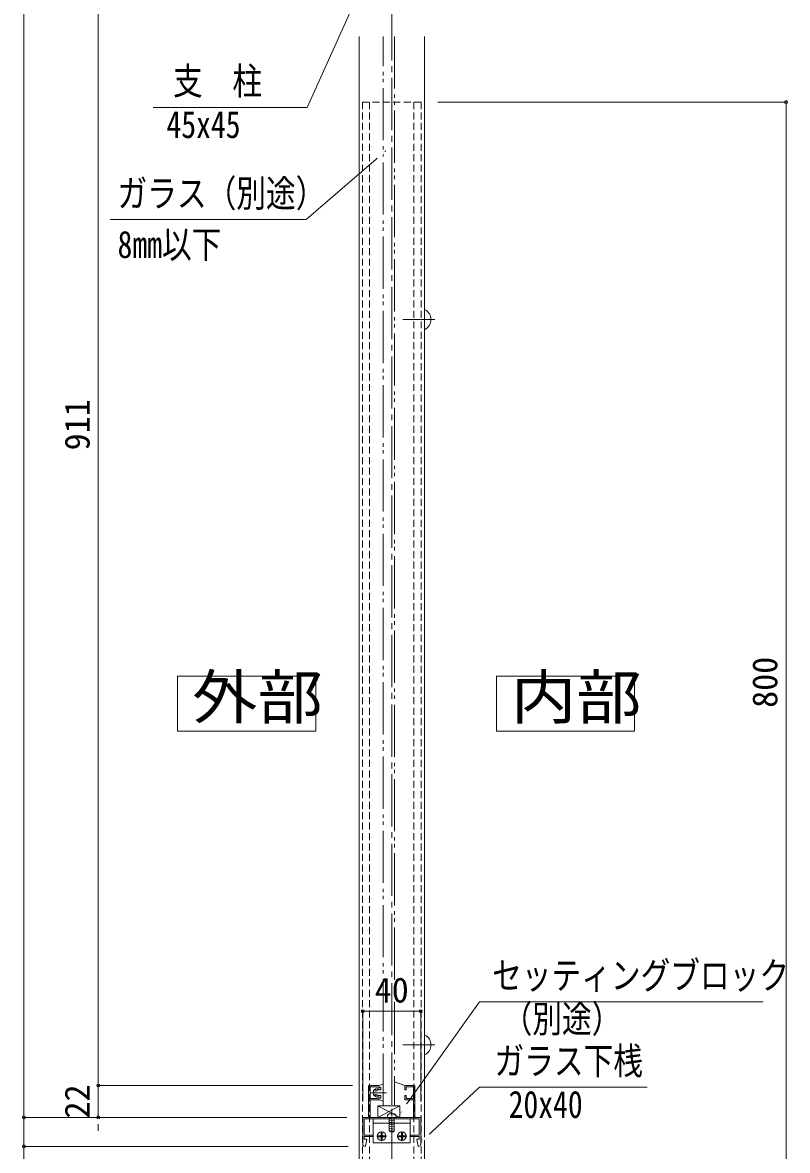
# Model space of a CAD drawing. Units: millimetres at full size. Extents: x -3501 to 3497, y -1129 to 1133.
# Drawn here: x -2297 to -1769, y -606 to 172 of the extents above; entities that cross this region are included whole.
import ezdxf
from ezdxf.enums import TextEntityAlignment as Align

# ---------------------------------------------------------------- set-up
doc = ezdxf.new("R2010")
doc.units = ezdxf.units.MM
doc.header["$LTSCALE"] = 4
doc.header["$PDMODE"] = 32
doc.header["$PDSIZE"] = 2
for name, pattern in [('CHAIN2', [12, 9, -1, 1, -1]), ('DASHED1', [1.8, 1.2, -0.6]), ('DOUBLE_CHAIN2', [12.8, 9, -1, 0.6, -0.6, 0.6, -1])]:
    doc.linetypes.add(name, pattern=pattern)
for name, color, linetype, lineweight in [('0-0_0', 7, 'Continuous', 18), ('0-1_1手摺寸法', 3, 'Continuous', 18), ('0-2_2A', 1, 'DOUBLE_CHAIN2', 18), ('0-4_2躯体線', 4, 'Continuous', 9), ('0-5_3中心線', 2, 'CHAIN2', 18), ('0-6_41ｱﾙﾐ', 6, 'Continuous', 18), ('0-7_42ｱﾙﾐ部品', 6, 'Continuous', 18), ('0-8_51破線ｱﾙﾐ', 3, 'DASHED1', 18), ('0-9_6ﾊｯﾁﾝｸﾞ', 4, 'Continuous', 9), ('0-B_CYAN', 3, 'Continuous', 18), ('0-E_P4-12', 7, 'Continuous', 18), ('1-0_アンカー', 4, 'Continuous', 9)]:
    doc.layers.add(name, color=color, linetype=linetype, lineweight=lineweight)
doc.styles.add('ＭＳ ゴシック', font='')
doc.styles.get('ＭＳ ゴシック').set_extended_font_data('MS Gothic')

msp = doc.modelspace()

# ---------------------------------------------------------------- linework, layer by layer
at = {"layer": '0-0_0'}
for p, q in [((-2064.361, 162.385), (-2064.361, -666.69)), ((-2019.361, 162.385), (-2019.361, -666.69))]:
    msp.add_line(p, q, dxfattribs=at)
for points in [[(-2064.361, 193.061), (-2100.318, 113.451), (-2206.353, 113.451)], [(-2045.861, 83.491), (-2100.98, 36.025), (-2236.075, 36.025)], [(-2036.361, -580.131), (-1981.364, -503.177), (-1785.744, -503.177)], [(-2021.803, -600.037), (-1981.364, -562.132), (-1865.744, -562.132)]]:
    msp.add_lwpolyline(points, dxfattribs=at)
at = {"layer": '0-1_1手摺寸法'}
for p, q in [((-2295.572, -582.892), (-2295.572, 372.108)), ((-2295.572, 367.508), (-2295.572, -578.292)), ((-2244.297, -560.892), (-2244.297, 350.108)), ((-2244.297, 345.508), (-2244.297, -556.292)), ((-2010.111, 117.108), (-1769.886, 117.108)), ((-1769.886, 117.108), (-1769.886, -682.892)), ((-1769.886, -678.292), (-1769.886, 112.508)), ((-2061.861, -571.892), (-2061.861, -509.722)), ((-2061.861, -509.722), (-2021.861, -509.722)), ((-2026.461, -509.722), (-2057.261, -509.722)), ((-2021.861, -571.892), (-2021.861, -509.722)), ((-2244.297, -556.292), (-2244.297, -551.692)), ((-2068.861, -560.892), (-2244.297, -560.892)), ((-2068.861, -560.892), (-2244.297, -560.892)), ((-2244.297, -560.892), (-2244.297, -582.892)), ((-2244.297, -582.892), (-2244.297, -560.892)), ((-2295.572, -578.292), (-2295.572, -573.692)), ((-2036.361, -574.892), (-2051.361, -582.892)), ((-2051.361, -574.892), (-2036.361, -582.892)), ((-2072.861, -582.892), (-2295.572, -582.892)), ((-2295.572, -602.892), (-2295.572, -582.892)), ((-2072.861, -582.892), (-2295.572, -582.892)), ((-2295.572, -582.892), (-2295.572, -602.892)), ((-2072.861, -582.892), (-2244.297, -582.892)), ((-2244.297, -587.492), (-2244.297, -592.092)), ((-2295.572, -602.892), (-2295.572, -682.892)), ((-2071.861, -602.892), (-2295.572, -602.892)), ((-2071.861, -602.892), (-2295.572, -602.892))]:
    msp.add_line(p, q, dxfattribs=at)
msp.add_lwpolyline([(-2036.361, -574.892), (-2051.361, -574.892), (-2051.361, -582.892), (-2036.361, -582.892)], close=True, dxfattribs=at)
for p in [(-1769.886, 117.108), (-2061.861, -509.722), (-2021.861, -509.722), (-2244.297, -560.892), (-2295.572, -582.892), (-2244.297, -582.892), (-2295.572, -602.892)]:
    msp.add_point(p, dxfattribs=at)
at = {"layer": '0-2_2A'}
for p, q in [((-2047.861, -574.892), (-2047.861, 162.385)), ((-2039.861, 162.385), (-2039.861, -574.892)), ((-2039.861, -574.892), (-2047.861, -574.892))]:
    msp.add_line(p, q, dxfattribs=at)
at = {"layer": '0-4_2躯体線'}
for p, q in [((-2019.361, -39.642), (-2019.361, -26.142)), ((-2018.861, -26.142), (-2019.361, -26.142)), ((-2034.302, -32.892), (-2012.045, -32.892)), ((-2018.861, -39.642), (-2019.361, -39.642)), ((-2019.361, -539.642), (-2019.361, -526.142)), ((-2018.861, -526.142), (-2019.361, -526.142)), ((-2034.302, -532.892), (-2012.045, -532.892)), ((-2018.861, -539.642), (-2019.361, -539.642))]:
    msp.add_line(p, q, dxfattribs=at)
for centre in [(-2022.557, -32.892), (-2022.557, -532.892)]:
    msp.add_arc(centre, 7.695, 298.699, 61.301, dxfattribs=at)
at = {"layer": '0-5_3中心線'}
msp.add_line((-2041.861, 469.737), (-2041.861, -842.622), dxfattribs=at)
at = {"layer": '0-6_41ｱﾙﾐ'}
for p, q in [((-2057.861, -582.892), (-2057.861, -561.392)), ((-2050.861, -560.892), (-2057.361, -560.892)), ((-2056.861, -569.892), (-2056.861, -561.892)), ((-2050.861, -563.892), (-2051.861, -563.892)), ((-2050.861, -563.892), (-2050.861, -560.892)), ((-2032.861, -563.892), (-2032.861, -560.892)), ((-2032.861, -560.892), (-2026.361, -560.892)), ((-2032.861, -563.892), (-2031.861, -563.892)), ((-2031.861, -563.892), (-2031.861, -561.892)), ((-2031.861, -561.892), (-2026.861, -561.892)), ((-2026.861, -569.892), (-2026.861, -561.892)), ((-2025.861, -582.892), (-2025.861, -561.392)), ((-2056.861, -582.892), (-2056.861, -570.892)), ((-2050.861, -570.892), (-2056.861, -570.892)), ((-2050.861, -567.892), (-2051.861, -567.892)), ((-2050.861, -567.892), (-2050.861, -570.892)), ((-2032.861, -567.892), (-2032.861, -570.892)), ((-2032.861, -567.892), (-2031.861, -567.892)), ((-2032.861, -570.892), (-2026.861, -570.892)), ((-2026.861, -582.892), (-2026.861, -570.892)), ((-2057.861, -582.892), (-2061.361, -582.892)), ((-2026.861, -582.892), (-2056.861, -582.892)), ((-2025.861, -582.892), (-2022.361, -582.892)), ((-2061.861, -584.392), (-2061.861, -583.392)), ((-2061.861, -584.392), (-2061.861, -601.392)), ((-2022.861, -583.892), (-2060.861, -583.892)), ((-2060.861, -588.092), (-2060.861, -595.092)), ((-2022.861, -583.892), (-2022.861, -588.092)), ((-2022.861, -583.892), (-2022.861, -595.092)), ((-2021.861, -584.392), (-2021.861, -583.392)), ((-2021.861, -584.392), (-2021.861, -601.392)), ((-2021.861, -588.092), (-2021.861, -601.392)), ((-2060.861, -595.092), (-2054.861, -595.092)), ((-2060.861, -596.092), (-2054.861, -596.092)), ((-2060.861, -596.092), (-2054.861, -596.092)), ((-2060.861, -596.092), (-2060.861, -597.892)), ((-2060.861, -596.092), (-2060.861, -597.892)), ((-2060.861, -597.892), (-2059.361, -597.892)), ((-2059.061, -598.192), (-2060.061, -602.692)), ((-2054.861, -595.092), (-2054.861, -596.092)), ((-2054.861, -595.092), (-2054.861, -596.092)), ((-2028.861, -595.092), (-2028.861, -596.092)), ((-2028.861, -595.092), (-2028.861, -596.092)), ((-2022.861, -595.092), (-2028.861, -595.092)), ((-2022.861, -595.092), (-2028.861, -595.092)), ((-2022.861, -596.092), (-2028.861, -596.092)), ((-2022.861, -596.092), (-2028.861, -596.092)), ((-2024.661, -598.192), (-2023.661, -602.692))]:
    msp.add_line(p, q, dxfattribs=at)
for points in [[(-2051.861, -563.892), (-2051.861, -561.892), (-2056.861, -561.892)], [(-2051.861, -567.892), (-2051.861, -569.892), (-2056.861, -569.892)], [(-2031.861, -567.892), (-2031.861, -569.892), (-2026.861, -569.892)], [(-2060.861, -583.892), (-2060.861, -595.092), (-2054.861, -595.092)], [(-2022.861, -596.092), (-2022.861, -597.892), (-2024.361, -597.892)], [(-2022.861, -596.092), (-2022.861, -597.892), (-2024.296, -597.892)]]:
    msp.add_lwpolyline(points, dxfattribs=at)
for centre, radius, start, end in [((-2057.361, -561.392), 0.5, 90, 180), ((-2026.361, -561.392), 0.5, 0, 90), ((-2061.361, -583.392), 0.5, 90, 180), ((-2022.361, -583.392), 0.5, 0, 90), ((-2059.361, -598.192), 0.3, 0, 90), ((-2024.361, -598.192), 0.3, 90, 180), ((-2060.361, -601.392), 1.5, 180, 275.997), ((-2060.261, -602.692), 0.2, 286.472, 0), ((-2023.461, -602.692), 0.2, 180, 253.528), ((-2023.361, -601.392), 1.5, 264.003, 0)]:
    msp.add_arc(centre, radius, start, end, dxfattribs=at)
at = {"layer": '0-7_42ｱﾙﾐ部品'}
for p, q in [((-2054.607, -583.892), (-2054.607, -600.392)), ((-2029.107, -586.892), (-2054.607, -586.892)), ((-2029.107, -583.892), (-2029.107, -600.392)), ((-2029.107, -600.392), (-2054.607, -600.392))]:
    msp.add_line(p, q, dxfattribs=at)
at = {"layer": '0-8_51破線ｱﾙﾐ'}
msp.add_line((-2041.861, -576.9), (-2041.861, -596.054), dxfattribs=at)
at = {"layer": '0-9_6ﾊｯﾁﾝｸﾞ'}
for p, q in [((-2044.861, -582.392), (-2044.861, -582.692)), ((-2039.061, -582.892), (-2044.661, -582.892)), ((-2043.611, -582.892), (-2043.611, -591.892)), ((-2040.861, -580.392), (-2042.861, -580.392)), ((-2040.111, -582.892), (-2040.111, -591.892)), ((-2038.861, -582.392), (-2038.861, -582.692)), ((-2039.861, -583.955), (-2043.861, -583.486)), ((-2039.861, -583.955), (-2043.861, -583.486)), ((-2039.861, -585.272), (-2043.861, -584.803)), ((-2039.861, -585.272), (-2043.861, -584.803)), ((-2039.861, -586.682), (-2043.861, -586.213)), ((-2039.861, -586.682), (-2043.861, -586.213)), ((-2039.861, -588.092), (-2043.861, -587.622)), ((-2039.861, -588.092), (-2043.861, -587.622)), ((-2039.861, -589.501), (-2043.861, -589.032)), ((-2039.861, -589.501), (-2043.861, -589.032)), ((-2039.861, -590.911), (-2043.861, -590.442)), ((-2039.861, -590.911), (-2043.861, -590.442)), ((-2052.157, -595.892), (-2045.557, -595.892)), ((-2049.732, -595.518), (-2051.261, -595.518)), ((-2051.261, -596.268), (-2051.261, -595.518)), ((-2049.732, -596.268), (-2051.261, -596.268)), ((-2049.232, -593.488), (-2049.232, -595.018)), ((-2048.482, -593.488), (-2049.232, -593.488)), ((-2049.232, -598.296), (-2049.232, -596.768)), ((-2048.482, -598.296), (-2049.232, -598.296)), ((-2048.857, -599.192), (-2048.857, -592.592)), ((-2048.482, -593.488), (-2048.482, -595.018)), ((-2048.482, -598.296), (-2048.482, -596.768)), ((-2047.982, -595.518), (-2046.453, -595.518)), ((-2047.982, -596.268), (-2046.453, -596.268)), ((-2046.453, -596.268), (-2046.453, -595.518)), ((-2039.861, -592.32), (-2043.861, -591.851)), ((-2039.861, -592.32), (-2043.861, -591.851)), ((-2043.611, -591.892), (-2043.197, -592.892)), ((-2040.526, -592.892), (-2043.197, -592.892)), ((-2040.111, -591.892), (-2040.526, -592.892)), ((-2031.557, -595.892), (-2038.157, -595.892)), ((-2035.732, -595.518), (-2037.261, -595.518)), ((-2037.261, -596.268), (-2037.261, -595.518)), ((-2035.732, -596.268), (-2037.261, -596.268)), ((-2035.232, -593.488), (-2035.232, -595.018)), ((-2035.232, -593.488), (-2034.482, -593.488)), ((-2035.232, -598.296), (-2035.232, -596.768)), ((-2035.232, -598.296), (-2034.482, -598.296)), ((-2034.857, -599.192), (-2034.857, -592.592)), ((-2034.482, -593.488), (-2034.482, -595.018)), ((-2034.482, -598.296), (-2034.482, -596.768)), ((-2033.982, -595.518), (-2032.453, -595.518)), ((-2033.982, -596.268), (-2032.453, -596.268)), ((-2032.453, -596.268), (-2032.453, -595.518))]:
    msp.add_line(p, q, dxfattribs=at)
for centre in [(-2048.857, -595.892), (-2034.857, -595.892)]:
    msp.add_circle(centre, 3, dxfattribs=at)
for centre, radius, start, end in [((-2042.861, -582.392), 2, 90, 180), ((-2044.661, -582.692), 0.2, 180, 270), ((-2040.861, -582.392), 2, 0, 90), ((-2039.061, -582.692), 0.2, 270, 0), ((-2049.732, -595.018), 0.5, 270, 0), ((-2049.732, -596.768), 0.5, 0, 90), ((-2047.982, -595.018), 0.5, 180, 270), ((-2047.982, -596.768), 0.5, 90, 180), ((-2035.732, -595.018), 0.5, 270, 0), ((-2035.732, -596.768), 0.5, 0, 90), ((-2033.982, -595.018), 0.5, 180, 270), ((-2033.982, -596.768), 0.5, 90, 180)]:
    msp.add_arc(centre, radius, start, end, dxfattribs=at)
at = {"layer": '0-B_CYAN', "color": 4, "lineweight": 9}
msp.add_line((-2032.861, -560.892), (-2039.861, -558.486), dxfattribs=at)
at = {"layer": '0-B_CYAN'}
for p, q in [((-2045.497, -565.892), (-2056.36, -565.892)), ((-2054.561, -564.392), (-2053.093, -563.317)), ((-2054.561, -564.392), (-2054.561, -567.392)), ((-2054.561, -567.392), (-2053.093, -568.468)), ((-2052.874, -563.503), (-2053.561, -564.892)), ((-2053.561, -564.892), (-2052.061, -564.642)), ((-2053.561, -566.892), (-2052.061, -567.142)), ((-2053.561, -566.892), (-2052.874, -568.282)), ((-2052.061, -563.892), (-2052.061, -564.642)), ((-2049.361, -563.892), (-2052.061, -563.892)), ((-2052.061, -567.142), (-2052.061, -567.892)), ((-2047.861, -560.092), (-2050.861, -560.892)), ((-2050.861, -560.892), (-2050.861, -562.192)), ((-2049.361, -562.192), (-2050.861, -562.192)), ((-2049.361, -562.192), (-2049.361, -563.892)), ((-2047.861, -560.092), (-2047.861, -571.692)), ((-2049.361, -567.892), (-2052.061, -567.892)), ((-2050.861, -569.592), (-2050.861, -570.892)), ((-2049.361, -569.592), (-2050.861, -569.592)), ((-2047.861, -571.692), (-2050.861, -570.892)), ((-2049.361, -567.892), (-2049.361, -569.592))]:
    msp.add_line(p, q, dxfattribs=at)
for centre, start, end in [((-2053.011, -563.442), 336.371, 122.905), ((-2053.011, -568.342), 237.095, 23.629)]:
    msp.add_arc(centre, 0.15, start, end, dxfattribs=at)
at = {"layer": '0-E_P4-12'}
msp.add_line((-1969.71, -278.661), (-1969.71, -316.671), dxfattribs=at)
msp.add_lwpolyline([(-2189.629, -316.671), (-2094.303, -316.671), (-2094.303, -278.661), (-2189.629, -278.661)], close=True, dxfattribs=at)
msp.add_lwpolyline([(-1969.71, -316.671), (-1874.384, -316.671), (-1874.384, -278.66), (-1969.71, -278.66)], dxfattribs=at)
at = {"layer": '1-0_アンカー', "linetype": 'DASHED1'}
for p, q in [((-2021.611, 117.108), (-2062.111, 117.108)), ((-2062.111, 117.108), (-2062.111, -682.892)), ((-2057.111, 117.108), (-2057.111, -682.892)), ((-2026.611, 117.108), (-2026.611, -682.892)), ((-2021.611, 117.108), (-2021.611, -682.892))]:
    msp.add_line(p, q, dxfattribs=at)

# ---------------------------------------------------------------- texts
at = {"layer": '0-0_0', "style": 'ＭＳ ゴシック', "width": 0.8}
for s, p in [('支\u3000柱', (-2192.76, 116.594)), ('45x45', (-2197.284, 86.662)), ('ガラス（別途）', (-2231.022, 39.168)), ('8mm以下', (-2231.022, 3.944)), ('セッティングブロック', (-1972.628, -500.034)), ('（別途）', (-1965.394, -529.966)), ('ガラス下桟', (-1970.978, -558.989)), ('20x40', (-1961.212, -588.921))]:
    msp.add_text(s, height=18.77, dxfattribs=at).set_placement(p, align=Align.BOTTOM_LEFT)
at = {"layer": '0-1_1手摺寸法', "style": 'ＭＳ ゴシック'}
for s, p in [('911', (-2245.116, -123.057)), ('800', (-1770.705, -300.557)), ('22', (-2245.116, -583.669))]:
    msp.add_text(s, height=17.27, rotation=90, dxfattribs=at).set_placement(p, align=Align.BOTTOM_LEFT)
msp.add_text('40', height=17.27, dxfattribs=at).set_placement((-2053.637, -508.904), align=Align.BOTTOM_LEFT)
at = {"layer": '0-E_P4-12', "style": 'ＭＳ ゴシック', "width": 1.1}
for s, p in [('外部', (-2179.569, -317.134)), ('内部', (-1959.65, -317.134))]:
    msp.add_text(s, height=30.03, dxfattribs=at).set_placement(p, align=Align.BOTTOM_LEFT)

# ---------------------------------------------------------------- next in the draw order: wipeouts: each hides what was drawn before it
for points in [[(-2050.925, 77.297), (-2052.738, 79.403), (-2045.861, 83.491), (-2045.861, 83.491)], [(-2032.911, -572.913), (-2030.65, -574.529), (-2036.361, -580.131), (-2036.361, -580.131)], [(-2017.005, -593.636), (-2015.105, -595.663), (-2021.803, -600.037), (-2021.803, -600.037)]]:
    msp.add_wipeout(points)

doc.saveas('drawing.dxf')
